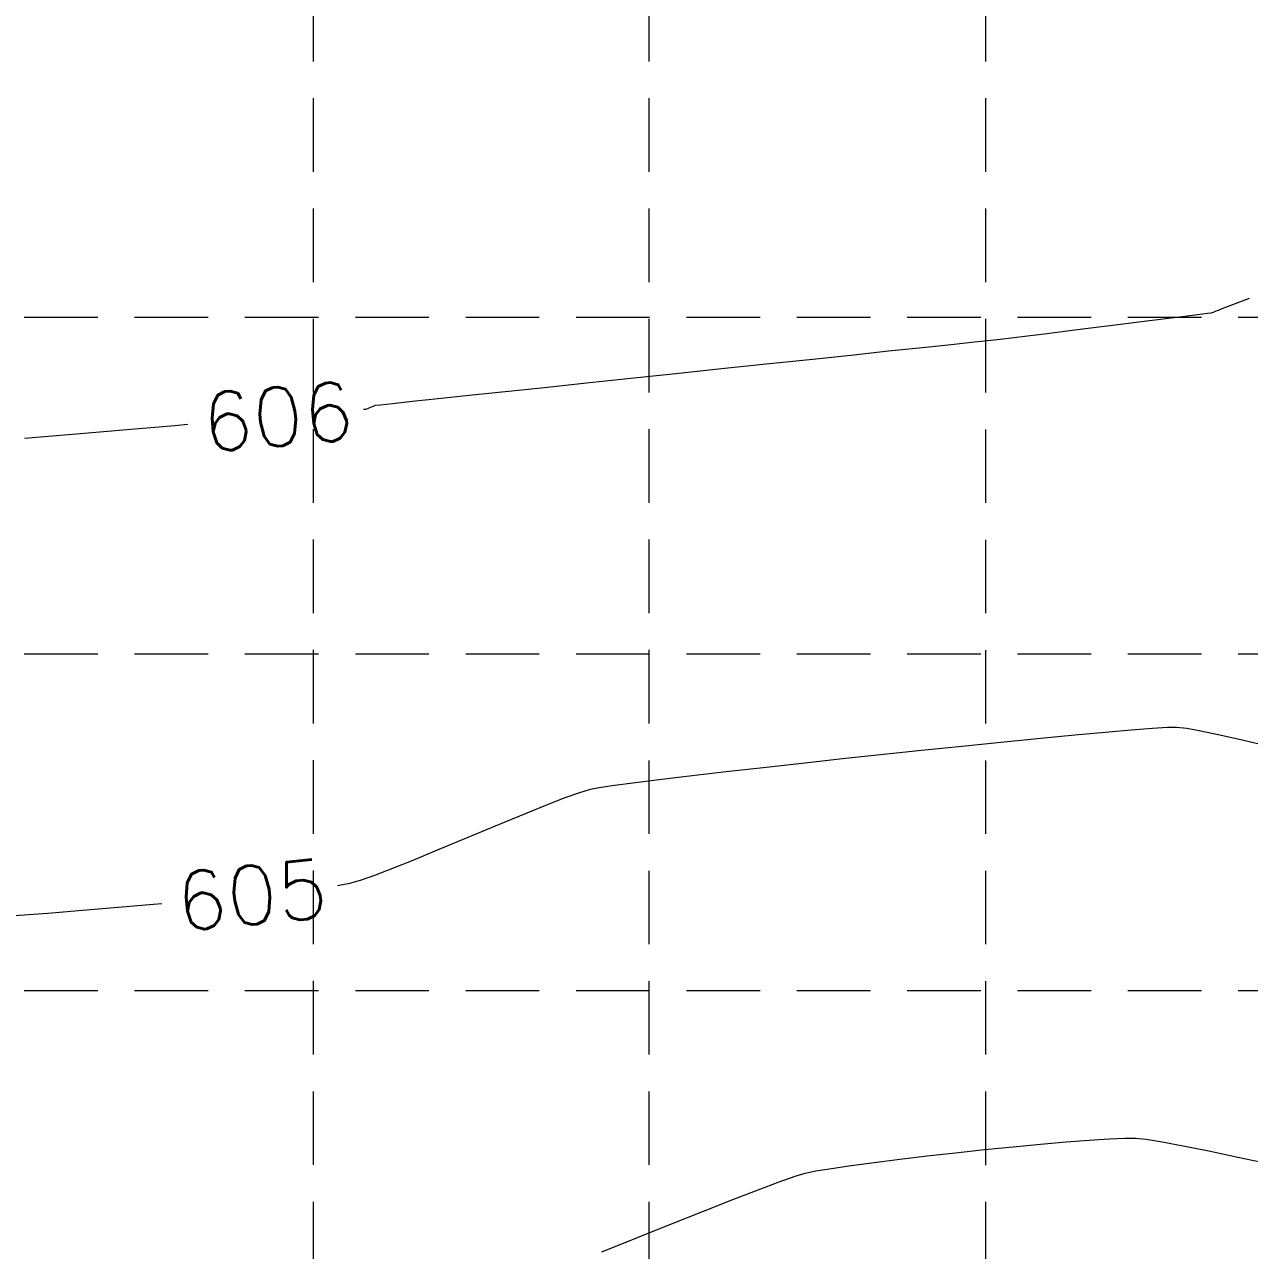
# Model space of a CAD drawing. Extents: x 2140663 to 2528301, y 336313 to 7007653.
# Drawn here: x 2527535 to 2527634.9, y 7006862 to 7006962 of the extents above; entities that cross this region are included whole.
import ezdxf

# ---------------------------------------------------------------- set-up
doc = ezdxf.new("R2010")
doc.units = 0
doc.header["$MEASUREMENT"] = 0
doc.linetypes.add('HIDDEN', pattern=[0.375, 0.25, -0.125])
doc.layers.add('1 EXISTING CONTOURS', color=43, linetype='Continuous')
doc.layers.add('GRID', color=254, linetype='HIDDEN')
doc.styles.add('L200', font='simplex', dxfattribs={"height": 12})

msp = doc.modelspace()

# ---------------------------------------------------------------- linework, layer by layer
at = {"layer": '1 EXISTING CONTOURS', "color": 43, "lineweight": 0, "extrusion": (-0.354381669637984, 0.9351008674066104, 0), "elevation": 5656447.893821741}
msp.add_lwpolyline([(-4846722.158845581, 606.0000000000007), (-4846723.087309746, 606.0000000000007)], dxfattribs=at)
at = {"layer": '1 EXISTING CONTOURS', "color": 43, "lineweight": 0}
for points, elevation in [([(2527633.514190181, 7006939.151906791), (2527634.859940781, 7006939.664876169)], 606), ([(2527629.380525158, 7006938.180858818), (2527630.608990682, 7006938.337100394)], 606), ([(2527632.146303697, 7006938.629879119), (2527632.32578273, 7006938.701770698)], 606), ([(2527622.131241657, 7006937.271234316), (2527624.115011425, 7006937.518824468)], 606), ([(2527612.430968288, 7006936.11064915), (2527613.780988135, 7006936.256096307)], 606), ([(2527613.780988135, 7006936.256096307), (2527614.522351041, 7006936.338024083)], 606), ([(2527614.522351041, 7006936.338024083), (2527615.438027537, 7006936.446509556)], 606), ([(2527605.426762916, 7006935.366060237), (2527608.184076096, 7006935.658344231)], 606), ([(2527608.184076096, 7006935.658344231), (2527610.542071081, 7006935.908969496)], 606), ([(2527584.404858313, 7006933.145588606), (2527588.092709447, 7006933.534800366)], 606), ([(2527574.155256503, 7006932.063197691), (2527577.366352259, 7006932.402500383)], 606), ([(2527563.359432703, 7006930.849440022), (2527563.598997428, 7006930.937835168)], 606), ([(2527543.316016468, 7006928.96985872), (2527547.237982706, 7006929.301945161)], 606), ([(2527625.225365369, 7006904.471256413), (2527626.938613047, 7006904.604234928)], 605), ([(2527628.18309917, 7006904.680479176), (2527628.900277303, 7006904.693698547)], 605), ([(2527628.900277303, 7006904.693698547), (2527629.741820781, 7006904.599821586)], 605), ([(2527632.298250308, 7006904.100403386), (2527633.900013341, 7006903.737117266)], 605), ([(2527608.380487107, 7006902.834239767), (2527611.676828943, 7006903.175521111)], 605), ([(2527614.855687844, 7006903.497811839), (2527617.858517374, 7006903.794821342)], 605), ([(2527583.086840553, 7006899.946080324), (2527584.805939156, 7006900.175199835)], 605), ([(2527584.805939156, 7006900.175199835), (2527586.934472753, 7006900.441944204)], 605), ([(2527586.934472753, 7006900.441944204), (2527589.413894909, 7006900.740022826)], 605), ([(2527580.250069751, 7006899.366590571), (2527581.111134077, 7006899.625878321)], 605), ([(2527581.835723381, 7006899.760876285), (2527583.086840553, 7006899.946080324)], 605), ([(2527577.616228516, 7006898.37855084), (2527579.065498095, 7006898.940681043)], 605), ([(2527574.158833232, 7006896.967232809), (2527575.961070426, 7006897.710601061)], 605), ([(2527570.348359169, 7006895.375845294), (2527572.268326344, 7006896.178847187)], 605), ([(2527564.999790023, 7006893.183153005), (2527566.6552816, 7006893.847597101)], 605), ([(2527561.503217025, 7006891.953353935), (2527562.364948326, 7006892.20563032)], 605), ([(2527562.364948326, 7006892.20563032), (2527563.550075795, 7006892.625697045)], 605), ([(2527560.493232189, 7006891.785182141), (2527560.753851751, 7006891.820546092)], 605), ([(2527545.500060277, 7006890.249742253), (2527546.168767961, 7006890.310112053)], 605), ([(2527534.148850076, 7006889.314926365), (2527536.869201182, 7006889.524659329)], 605), ([(2527536.869201182, 7006889.524659329), (2527539.707465788, 7006889.753907405)], 605), ([(2527539.707465788, 7006889.753907405), (2527542.604225089, 7006889.997368934)], 605), ([(2527621.797486417, 7006871.01715385), (2527623.412123773, 7006871.121590639)], 604), ([(2527623.412123773, 7006871.121590639), (2527624.699003446, 7006871.176266831)], 604), ([(2527613.257323453, 7006870.235390603), (2527615.585009896, 7006870.472074842)], 604), ([(2527615.585009896, 7006870.472074842), (2527617.824131314, 7006870.685716459)], 604), ([(2527617.824131314, 7006870.685716459), (2527619.914889542, 7006870.869635959)], 604), ([(2527629.463445214, 7006870.538471387), (2527631.544654453, 7006870.121597386)], 604), ([(2527633.920281251, 7006869.628559034), (2527636.529125166, 7006869.075116767)], 604), ([(2527600.780036471, 7006868.705441718), (2527602.383351614, 7006868.940112334)], 604), ([(2527594.792047566, 7006866.957631898), (2527596.508440369, 7006867.602757596)], 604), ([(2527584.95441381, 7006863.067562728), (2527587.737821206, 7006864.183309947)], 604), ([(2527582.056515795, 7006861.900666418), (2527584.95441381, 7006863.067562728)], 604)]:
    msp.add_lwpolyline(points, dxfattribs=dict(at, elevation=elevation))
at = {"layer": '1 EXISTING CONTOURS', "color": 43, "lineweight": 0, "extrusion": (0.1253158098443593, -0.992116902286748, 0), "elevation": -6634949.879701489}
msp.add_lwpolyline([(3385782.400032124, 606.0000000000007), (3385783.963799278, 606.0000000000007)], dxfattribs=at)
at = {"layer": '1 EXISTING CONTOURS', "color": 43, "lineweight": 0, "extrusion": (0.127927239292648, -0.9917835557453863, 0), "elevation": -6626013.413098326}
msp.add_lwpolyline([(3403240.750354727, 606.0000000000007), (3403241.573174443, 606.0000000000007)], dxfattribs=at)
at = {"layer": '1 EXISTING CONTOURS', "color": 43, "lineweight": 0, "extrusion": (0.135654714483127, -0.9907561750695786, 0), "elevation": -6599282.410818319}
msp.add_lwpolyline([(3454790.676467344, 606.0000000000007), (3454790.993619491, 606.0000000000007)], dxfattribs=at)
at = {"layer": '1 EXISTING CONTOURS', "color": 43, "lineweight": 0, "extrusion": (0.3071926720817546, -0.9516473413083608, 0), "elevation": -5891664.432302456}
msp.add_lwpolyline([(4557894.180920897, 606.0000000000007), (4557894.373221737, 606.0000000000007)], dxfattribs=at)
at = {"layer": '1 EXISTING CONTOURS', "color": 43, "lineweight": 0, "extrusion": (-0.3562719917902367, 0.9343822921405444, 0), "elevation": 5646634.838597928}
msp.add_lwpolyline([(-4858150.460806698, 606), (-4858150.700570359, 606)], dxfattribs=at)
at = {"layer": '1 EXISTING CONTOURS', "color": 43, "lineweight": 0, "extrusion": (0.3537610848057023, -0.9353358193061426, 0), "elevation": -5659662.797889759}
msp.add_lwpolyline([(4842967.288646145, 606.0000000000003), (4842967.630982872, 606.0000000000003)], dxfattribs=at)
at = {"layer": '1 EXISTING CONTOURS', "color": 43, "lineweight": 0, "extrusion": (0.1233614178956841, -0.9923618093088662, 0), "elevation": -6641605.898181335}
msp.add_lwpolyline([(3372699.424276716, 606.0000000000007), (3372701.388293684, 606.0000000000007)], dxfattribs=at)
at = {"layer": '1 EXISTING CONTOURS', "color": 43, "lineweight": 0, "extrusion": (0.1242892411153495, -0.992246030248028, 0), "elevation": -6638449.454169918}
msp.add_lwpolyline([(3378911.940836636, 606), (3378913.885003592, 606)], dxfattribs=at)
at = {"layer": '1 EXISTING CONTOURS', "color": 43, "lineweight": 0, "extrusion": (0.1247504751183598, -0.9921881469548725, 0), "elevation": -6636878.042458974}
msp.add_lwpolyline([(3381999.415636397, 606), (3382001.214672163, 606)], dxfattribs=at)
at = {"layer": '1 EXISTING CONTOURS', "color": 43, "lineweight": 0, "extrusion": (0.1061676665938799, -0.9943482421013329, 0), "elevation": -6698983.890290748}
msp.add_lwpolyline([(3257235.134653334, 606.0000000000007), (3257237.03428681, 606.0000000000007)], dxfattribs=at)
at = {"layer": '1 EXISTING CONTOURS', "color": 43, "lineweight": 0, "extrusion": (0.1205230648274491, -0.9927105272155617, 0), "elevation": -6651223.614684181}
msp.add_lwpolyline([(3353687.909666997, 606), (3353689.227432279, 606)], dxfattribs=at)
at = {"layer": '1 EXISTING CONTOURS', "color": 43, "lineweight": 0, "extrusion": (0.1219103990291469, -0.9925411097826399, 0), "elevation": -6646529.868311093}
msp.add_lwpolyline([(3362981.967893434, 606.0000000000007), (3362983.591211872, 606.0000000000007)], dxfattribs=at)
at = {"layer": '1 EXISTING CONTOURS', "color": 43, "lineweight": 0, "extrusion": (0.1227584193731021, -0.9924365825950884, 0), "elevation": -6643653.981124874}
msp.add_lwpolyline([(3368661.411331716, 606), (3368663.250067781, 606)], dxfattribs=at)
at = {"layer": '1 EXISTING CONTOURS', "color": 43, "lineweight": 0, "extrusion": (0.1052340992606071, -0.9944474769201281, 0), "elevation": -6702038.915349402}
msp.add_lwpolyline([(3250936.267031337, 606), (3250939.371118648, 606)], dxfattribs=at)
at = {"layer": '1 EXISTING CONTOURS', "color": 43, "lineweight": 0, "extrusion": (0.1049873108829667, -0.9944735615156208, 0), "elevation": -6702845.470684724}
msp.add_lwpolyline([(3249262.36975721, 606), (3249266.046868685, 606)], dxfattribs=at)
at = {"layer": '1 EXISTING CONTOURS', "color": 43, "lineweight": 0, "extrusion": (0.105036923893154, -0.9944683225820037, 0), "elevation": -6702683.360201865}
msp.add_lwpolyline([(3249600.440067285, 606.0000000000003), (3249603.996329658, 606.0000000000003)], dxfattribs=at)
at = {"layer": '1 EXISTING CONTOURS', "color": 43, "lineweight": 0, "extrusion": (0.1051156187565367, -0.994460007588757, 0), "elevation": -6702426.188529807}
msp.add_lwpolyline([(3250134.389128919, 606.0000000000007), (3250137.754383227, 606.0000000000007)], dxfattribs=at)
at = {"layer": '1 EXISTING CONTOURS', "color": 43, "lineweight": 0, "extrusion": (0.1049718882597057, -0.9944751895724658, 0), "elevation": -6702895.860567063}
msp.add_lwpolyline([(3249147.364678919, 606), (3249150.983383833, 606)], dxfattribs=at)
at = {"layer": '1 EXISTING CONTOURS', "color": 43, "lineweight": 0, "extrusion": (0.1049611502822944, -0.9944763229616972, 0), "elevation": -6702930.943274666}
msp.add_lwpolyline([(3249082.31616369, 606.0000000000007), (3249086.043965293, 606.0000000000007)], dxfattribs=at)
at = {"layer": '1 EXISTING CONTOURS', "color": 43, "lineweight": 0, "extrusion": (0.1051917018050878, -0.9944519625760461, 0), "elevation": -6702177.515053983}
msp.add_lwpolyline([(3250619.258544124, 606.0000000000007), (3250622.187411722, 606.0000000000007)], dxfattribs=at)
at = {"layer": '1 EXISTING CONTOURS', "color": 43, "lineweight": 0, "extrusion": (0.1050114296294505, -0.9944710149859467, 0), "elevation": -6702766.665512783}
msp.add_lwpolyline([(3249410.417875323, 606), (3249413.876793427, 606)], dxfattribs=at)
at = {"layer": '1 EXISTING CONTOURS', "color": 43, "lineweight": 0, "extrusion": (0.1074956682059583, -0.9942055528495878, 0), "elevation": -6694627.511159486}
msp.add_lwpolyline([(3266132.864505394, 606), (3266133.891367313, 606)], dxfattribs=at)
at = {"layer": '1 EXISTING CONTOURS', "color": 43, "lineweight": 0, "extrusion": (0.1062085210335766, -0.9943438791785569, 0), "elevation": -6698850.102348965}
msp.add_lwpolyline([(3257464.568613288, 606.0000000000003), (3257466.176213843, 606.0000000000003)], dxfattribs=at)
at = {"layer": '1 EXISTING CONTOURS', "color": 43, "lineweight": 0, "extrusion": (0.1056621704648515, -0.9944020845375661, 0), "elevation": -6700638.880743606}
msp.add_lwpolyline([(3253785.0532549, 606), (3253787.17143644, 606)], dxfattribs=at)
at = {"layer": '1 EXISTING CONTOURS', "color": 43, "lineweight": 0, "extrusion": (0.1053682230739453, -0.994433274567097, 0), "elevation": -6701600.399367756}
msp.add_lwpolyline([(3251806.337150358, 606.0000000000003), (3251808.89575433, 606.0000000000003)], dxfattribs=at)
at = {"layer": '1 EXISTING CONTOURS', "color": 43, "lineweight": 0, "extrusion": (0.09263894820190859, -0.9956997666345233, 0), "elevation": -6742648.436959231}
msp.add_lwpolyline([(3165808.195824687, 606), (3165808.400945342, 606)], dxfattribs=at)
at = {"layer": '1 EXISTING CONTOURS', "color": 43, "lineweight": 0, "extrusion": (0.3414468121302611, -0.939901098247088, 0), "elevation": -5722793.530141934}
msp.add_lwpolyline([(4768153.205098433, 606), (4768153.460114996, 606)], dxfattribs=at)
at = {"layer": '1 EXISTING CONTOURS', "color": 43, "lineweight": 0, "extrusion": (0.3969338138302527, -0.9178472353492003, 0), "elevation": -5428016.744484319}
msp.add_lwpolyline([(5101204.507705885, 606), (5101204.826938326, 606)], dxfattribs=at)
at = {"layer": '1 EXISTING CONTOURS', "color": 43, "lineweight": 0, "extrusion": (0.1136747030793344, -0.9935180229265221, 0), "elevation": -6674192.130510516}
msp.add_lwpolyline([(3307690.783552784, 606.0000000000007), (3307691.159526122, 606.0000000000007)], dxfattribs=at)
at = {"layer": '1 EXISTING CONTOURS', "color": 43, "lineweight": 0, "extrusion": (0.08450079603782772, -0.9964234117427057, 0), "elevation": -6768288.647251383}
msp.add_lwpolyline([(3110598.346006727, 606), (3110599.386593351, 606)], dxfattribs=at)
at = {"layer": '1 EXISTING CONTOURS', "color": 43, "lineweight": 0, "extrusion": (0.08415328554166676, -0.996452821026938, 0), "elevation": -6769373.063923402}
msp.add_lwpolyline([(3108225.386764318, 606.0000000000007), (3108229.632424726, 606.0000000000007)], dxfattribs=at)
at = {"layer": '1 EXISTING CONTOURS', "color": 43, "lineweight": 0, "extrusion": (0.08425850158418074, -0.9964439296371816, 0), "elevation": -6769044.824917974}
msp.add_lwpolyline([(3108944.400388339, 606), (3108948.529846726, 606)], dxfattribs=at)
at = {"layer": '1 EXISTING CONTOURS', "color": 43, "lineweight": 0, "extrusion": (0.09155850680360024, -0.9957996986502331, 0), "elevation": -6746047.781323875}
msp.add_lwpolyline([(3158545.53151417, 605), (3158548.017085796, 605)], dxfattribs=at)
at = {"layer": '1 EXISTING CONTOURS', "color": 43, "lineweight": 0, "extrusion": (0.08605834651623527, -0.9962900988140411, 0), "elevation": -6763386.300540929}
msp.add_lwpolyline([(3121248.467167701, 605.0000000000007), (3121250.598537669, 605.0000000000007)], dxfattribs=at)
at = {"layer": '1 EXISTING CONTOURS', "color": 43, "lineweight": 0, "extrusion": (0.06115099043510502, -0.9981285269787682, 0), "elevation": -6839224.480559117}
msp.add_lwpolyline([(2951375.709422958, 605.0000000000003), (2951376.95624247, 605.0000000000003)], dxfattribs=at)
at = {"layer": '1 EXISTING CONTOURS', "color": 43, "lineweight": 0, "extrusion": (-0.1751115877358877, -0.9845485929300882, 0), "elevation": -7341255.321848397}
msp.add_lwpolyline([(1261584.11616924, 605), (1261585.285752451, 605)], dxfattribs=at)
at = {"layer": '1 EXISTING CONTOURS', "color": 43, "lineweight": 0, "extrusion": (-0.2052355582101527, -0.9787126062568966, 0), "elevation": -7376505.399579346}
msp.add_lwpolyline([(1035758.284432817, 605), (1035759.719908372, 605)], dxfattribs=at)
at = {"layer": '1 EXISTING CONTOURS', "color": 43, "lineweight": 0, "extrusion": (0.1008685750134188, -0.9948997590585509, 0), "elevation": -6716209.69304354}
msp.add_lwpolyline([(3221496.58684251, 605.0000000000007), (3221499.781997471, 605.0000000000007)], dxfattribs=at)
at = {"layer": '1 EXISTING CONTOURS', "color": 43, "lineweight": 0, "extrusion": (0.09544854025180857, -0.9954343655730392, 0), "elevation": -6733655.398719421}
msp.add_lwpolyline([(3184876.418304882, 605.0000000000007), (3184879.199255407, 605.0000000000007)], dxfattribs=at)
at = {"layer": '1 EXISTING CONTOURS', "color": 43, "lineweight": 0, "extrusion": (0.2295373369410583, 0.973299856647481, 0), "elevation": 7400004.757049939}
msp.add_lwpolyline([(-851799.6885200511, 605), (-851801.478355448, 605)], dxfattribs=at)
at = {"layer": '1 EXISTING CONTOURS', "color": 43, "lineweight": 0, "extrusion": (0.1086801687787224, -0.994076768119157, 0), "elevation": -6690698.437794284}
msp.add_lwpolyline([(3274138.086592157, 605.0000000000003), (3274141.403752488, 605.0000000000003)], dxfattribs=at)
at = {"layer": '1 EXISTING CONTOURS', "color": 43, "lineweight": 0, "extrusion": (0.1067835379205, -0.9942822919217565, 0), "elevation": -6696932.450286149}
msp.add_lwpolyline([(3261371.379277983, 605), (3261374.754243447, 605)], dxfattribs=at)
at = {"layer": '1 EXISTING CONTOURS', "color": 43, "lineweight": 0, "extrusion": (0.1049175856299047, -0.9944809199907214, 0), "elevation": -6703040.608181737}
msp.add_lwpolyline([(3248802.261815695, 605), (3248805.635714848, 605)], dxfattribs=at)
at = {"layer": '1 EXISTING CONTOURS', "color": 43, "lineweight": 0, "extrusion": (0.1157922311283496, -0.993273456410831, 0), "elevation": -6667093.299158796}
msp.add_lwpolyline([(3321932.14350895, 605), (3321934.934043881, 605)], dxfattribs=at)
at = {"layer": '1 EXISTING CONTOURS', "color": 43, "lineweight": 0, "extrusion": (0.1130188237411532, -0.9935928469348834, 0), "elevation": -6676341.279800864}
msp.add_lwpolyline([(3303309.231866769, 605.0000000000003), (3303312.256807991, 605.0000000000003)], dxfattribs=at)
at = {"layer": '1 EXISTING CONTOURS', "color": 43, "lineweight": 0, "extrusion": (0.1107137689093295, -0.9938523337870127, 0), "elevation": -6683985.724098046}
msp.add_lwpolyline([(3287816.842587863, 605), (3287820.043072583, 605)], dxfattribs=at)
at = {"layer": '1 EXISTING CONTOURS', "color": 43, "lineweight": 0, "extrusion": (0.3383423061515434, -0.941023104853465, 0), "elevation": -5738466.866553141}
msp.add_lwpolyline([(4749240.646538466, 605), (4749241.905350978, 605)], dxfattribs=at)
at = {"layer": '1 EXISTING CONTOURS', "color": 43, "lineweight": 0, "extrusion": (0.1831579221825627, -0.9830835038498847, 0), "elevation": -6425420.930869696}
msp.add_lwpolyline([(3768192.471416124, 605), (3768193.208473862, 605)], dxfattribs=at)
at = {"layer": '1 EXISTING CONTOURS', "color": 43, "lineweight": 0, "extrusion": (-0.3742320835705237, 0.9273350783974823, 0), "elevation": 5551842.019489221}
msp.add_lwpolyline([(-4966115.781618603, 605), (-4966117.566472999, 605)], dxfattribs=at)
at = {"layer": '1 EXISTING CONTOURS', "color": 43, "lineweight": 0, "extrusion": (-0.3848959166978946, 0.9229599846739227, 0), "elevation": 5494232.544602924}
msp.add_lwpolyline([(-5029773.790001079, 605.0000000000007), (-5029775.838309696, 605.0000000000007)], dxfattribs=at)
at = {"layer": '1 EXISTING CONTOURS', "color": 43, "lineweight": 0, "extrusion": (0.3843905108504821, -0.9231705883357125, 0), "elevation": -5496985.669109574}
msp.add_lwpolyline([(5026760.650589944, 605.0000000000007), (5026762.698551691, 605.0000000000007)], dxfattribs=at)
at = {"layer": '1 EXISTING CONTOURS', "color": 43, "lineweight": 0, "extrusion": (0.3802416538251566, -0.9248871740360063, 0), "elevation": -5519500.124316766}
msp.add_lwpolyline([(5002026.885778677, 605), (5002028.834621269, 605)], dxfattribs=at)
at = {"layer": '1 EXISTING CONTOURS', "color": 43, "lineweight": 0, "extrusion": (0.3589081655480404, -0.9333728776340893, 0), "elevation": -5632880.336256136}
msp.add_lwpolyline([(4873990.242618298, 605.0000000000007), (4873991.795817737, 605.0000000000007)], dxfattribs=at)
at = {"layer": '1 EXISTING CONTOURS', "color": 43, "lineweight": 0, "extrusion": (0.1745077041182975, -0.9846558084952127, 0), "elevation": -6458297.906424128}
msp.add_lwpolyline([(3711533.982213444, 605.0000000000007), (3711534.743256305, 605.0000000000007)], dxfattribs=at)
at = {"layer": '1 EXISTING CONTOURS', "color": 43, "lineweight": 0, "extrusion": (0.0868213537981646, -0.9962238967845802, 0), "elevation": -6760986.586838417}
msp.add_lwpolyline([(3126346.017956553, 605), (3126348.924768161, 605)], dxfattribs=at)
at = {"layer": '1 EXISTING CONTOURS', "color": 43, "lineweight": 0, "extrusion": (-0.001961355377872743, -0.999998076540691, 0), "elevation": -7011815.269131876}
msp.add_lwpolyline([(2513876.872756557, 604.0000000000003), (2513877.772082114, 604.0000000000003)], dxfattribs=at)
at = {"layer": '1 EXISTING CONTOURS', "color": 43, "lineweight": 0, "extrusion": (-0.1122182418682424, -0.9936835845438933, 0), "elevation": -7246258.565862808}
msp.add_lwpolyline([(1725361.300730761, 604), (1725362.136765411, 604)], dxfattribs=at)
at = {"layer": '1 EXISTING CONTOURS', "color": 43, "lineweight": 0, "extrusion": (-0.163764716166755, -0.9864994261218921, 0), "elevation": -7326210.324739506}
msp.add_lwpolyline([(1346023.767993756, 604.0000000000003), (1346025.094677542, 604.0000000000003)], dxfattribs=at)
at = {"layer": '1 EXISTING CONTOURS', "color": 43, "lineweight": 0, "extrusion": (0.10677099306111, -0.9942836391295717, 0), "elevation": -6696940.658993999}
msp.add_lwpolyline([(3261292.631085617, 604), (3261295.001086703, 604)], dxfattribs=at)
at = {"layer": '1 EXISTING CONTOURS', "color": 43, "lineweight": 0, "extrusion": (0.0781192623155822, -0.996944020923577, 0), "elevation": -6788002.215701812}
msp.add_lwpolyline([(3067267.144792995, 604.0000000000007), (3067269.033160681, 604.0000000000007)], dxfattribs=at)
at = {"layer": '1 EXISTING CONTOURS', "color": 43, "lineweight": 0, "extrusion": (0.1850591747647821, 0.9827273792030922, 0), "elevation": 7353604.54330367}
msp.add_lwpolyline([(-1187283.242754265, 604.0000000000007), (-1187284.998674854, 604.0000000000007)], dxfattribs=at)
at = {"layer": '1 EXISTING CONTOURS', "color": 43, "lineweight": 0, "extrusion": (-0.2032100291782466, -0.9791351714862336, 0), "elevation": -7374313.058033111}
msp.add_lwpolyline([(1051026.664071263, 604), (1051029.090321353, 604)], dxfattribs=at)
at = {"layer": '1 EXISTING CONTOURS', "color": 43, "lineweight": 0, "extrusion": (0.1331510555974745, -0.991095755410787, 0), "elevation": -6607925.139791057}
msp.add_lwpolyline([(3438067.989315089, 604.0000000000007), (3438069.879686521, 604.0000000000007)], dxfattribs=at)
at = {"layer": '1 EXISTING CONTOURS', "color": 43, "lineweight": 0, "extrusion": (0.1247679593027048, -0.9921859484650238, 0), "elevation": -6636753.12979651}
msp.add_lwpolyline([(3382086.197131385, 604.0000000000007), (3382088.297508742, 604.0000000000007)], dxfattribs=at)
at = {"layer": '1 EXISTING CONTOURS', "color": 43, "lineweight": 0, "extrusion": (0.1180867955321474, -0.9930032772961774, 0), "elevation": -6659367.398128048}
msp.add_lwpolyline([(3337340.140704659, 604.0000000000007), (3337342.39104218, 604.0000000000007)], dxfattribs=at)
at = {"layer": '1 EXISTING CONTOURS', "color": 43, "lineweight": 0, "extrusion": (0.1122678015081629, -0.9936779864445644, 0), "elevation": -6678803.136424929}
msp.add_lwpolyline([(3298274.858646314, 604.0000000000007), (3298277.198863196, 604.0000000000007)], dxfattribs=at)
at = {"layer": '1 EXISTING CONTOURS', "color": 43, "lineweight": 0, "extrusion": (0.2926701595406371, -0.9562134582374681, 0), "elevation": -5960309.089542051}
msp.add_lwpolyline([(4467624.23302283, 604), (4467625.087909598, 604)], dxfattribs=at)
at = {"layer": '1 EXISTING CONTOURS', "color": 43, "lineweight": 0, "extrusion": (0.2002398990694521, -0.9797468973263735, 0), "elevation": -6358831.397327224}
msp.add_lwpolyline([(3879461.512808485, 604), (3879462.414544158, 604)], dxfattribs=at)
at = {"layer": '1 EXISTING CONTOURS', "color": 43, "lineweight": 0, "extrusion": (0.1634500101473236, -0.9865516175967884, 0), "elevation": -6499501.2824965}
msp.add_lwpolyline([(3638880.108539125, 604), (3638881.399189298, 604)], dxfattribs=at)
at = {"layer": '1 EXISTING CONTOURS', "color": 43, "lineweight": 0, "extrusion": (-0.3347999363485624, 0.9422892351189196, 0), "elevation": 5756256.76384131}
msp.add_lwpolyline([(-4727625.808033574, 604), (-4727627.184867857, 604)], dxfattribs=at)
at = {"layer": '1 EXISTING CONTOURS', "color": 43, "lineweight": 0, "extrusion": (0.3662973938488666, -0.930497834097172, 0), "elevation": -5594023.155839522}
msp.add_lwpolyline([(4918513.811896805, 604), (4918516.360758755, 604)], dxfattribs=at)
at = {"layer": '1 EXISTING CONTOURS', "color": 43, "lineweight": 0, "extrusion": (0.3608576241516532, -0.9326209171424499, 0), "elevation": -5622648.836845413}
msp.add_lwpolyline([(4885766.91182063, 604.0000000000007), (4885769.136201651, 604.0000000000007)], dxfattribs=at)
at = {"layer": '1 EXISTING CONTOURS', "color": 43, "lineweight": 0, "extrusion": (0.3697903542026887, -0.9291152210240936, 0), "elevation": -5575506.599514553}
msp.add_lwpolyline([(4939491.02787986, 604.0000000000007), (4939493.834863867, 604.0000000000007)], dxfattribs=at)
at = {"layer": 'GRID', "color": 253, "linetype": 'HIDDEN', "lineweight": 0, "ltscale": 24}
for p, q in [((2527585.894514162, 7006031.98171064), (2527585.894514162, 7007624.562990395)), ((2527613.351986231, 7006031.977393753), (2527613.351986231, 7007624.562990395)), ((2527558.44858376, 7006031.986025713), (2527558.615889325, 7007623.424882863)), ((2527228.947377252, 7006938.126188649), (2528272.331315909, 7006938.126188649)), ((2527228.947377252, 7006910.668716576), (2528272.331315909, 7006910.668716576)), ((2527228.947377252, 7006883.211244508), (2528272.331315909, 7006883.211244508))]:
    msp.add_line(p, q, dxfattribs=at)

# ---------------------------------------------------------------- texts
at = {"layer": '1 EXISTING CONTOURS', "color": 43, "lineweight": 0, "char_height": 4.8, "width": 18.4, "attachment_point": 1, "style": 'L200'}
for s, insert, rotation in [('\\Ftxt.shx;\\W1.0000000000;\\T1.0000000000;\\o\\l606', (2527549.266971753, 7006931.881391446, 606), 4.8685595538354205), ('\\Ftxt.shx;\\W1.0000000000;\\T1.0000000000;\\o\\l605', (2527547.132745198, 7006892.789362347, 605), 5.568403627613573)]:
    msp.add_mtext(s, dxfattribs=dict(at, insert=insert, rotation=rotation))

doc.saveas('drawing.dxf')
